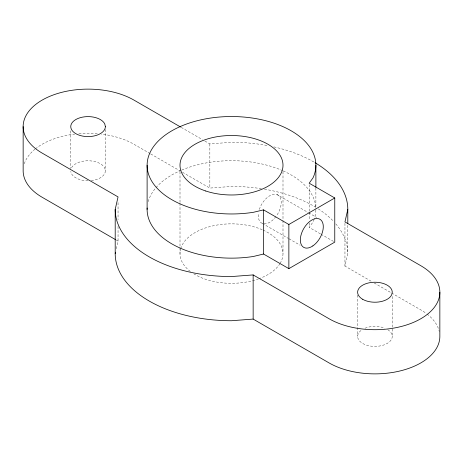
<?xml version="1.0" encoding="UTF-8"?>
<svg xmlns="http://www.w3.org/2000/svg" width="463" height="463" viewBox="0 0 463 463"><rect width="100%" height="100%" fill="white"/><g stroke="black" fill="none" stroke-linecap="round" stroke-linejoin="round"><path stroke-width="0.35" stroke-dasharray="2.31 1.74" d="M116.306 248.724L118.048 241.084L118.048 225.412M371.077 281.168L344.952 266.086L347.8 253.585L347.8 224.376M320.413 233.856L309.174 227.374L313.011 222.026A84.388 48.719 0 0 0 313.879 219.977M204.872 141.041L209.849 143.918L231.5 142.268A116.3 67.147 0 0 1 268.129 145.689M182.48 172.282L209.849 188.082L231.5 186.439A116.3 67.147 0 0 1 261.601 188.725M181.236 127.394L202.383 139.606M259.326 209.473A16.228 9.37 -60 0 1 277.088 194.599L308.022 212.459M308.642 212.818L316.686 217.465M321.033 234.22L333.516 241.426M150.134 153.606L133.963 144.271A64.913 37.474 0 0 0 101.438 134.096M150.759 153.965L179.991 170.847M374.185 282.962L390.98 292.657M391.605 293.015L420.838 309.897A64.913 37.474 0 0 1 426.435 313.584M262.394 223.438L288.385 238.445M288.999 238.804L300.14 245.234M116.184 240.008L118.048 241.084M91.286 180.587A17.31 9.995 0 0 0 105.373 170.772L104.783 168.185A17.31 9.995 0 0 0 88.063 160.777A17.31 9.995 0 0 0 71.343 168.185M392.248 296.505L392.248 336.398M357.627 295.081L357.627 336.398M344.952 223.34L344.952 266.086M315.888 188.047L315.888 207.991M309.174 184.627L309.174 211.701M309.174 212.413L309.174 220.249M309.174 223.097L309.174 227.374M282.997 171.715L282.997 219.832M282.997 220.55L282.997 253.585M209.849 143.918L209.849 188.082M180.003 171.715L180.003 202.591M180.003 203.309L180.003 247.12M180.003 247.838L180.003 253.585M118.048 202.615L118.048 219.711M105.373 129.455L105.373 170.772M70.752 130.879L70.752 168.636M24.284 163.792A64.913 37.474 0 0 1 34.881 149.283M35.431 148.837A64.913 37.474 0 0 1 74.688 134.096M78.884 133.668A64.913 37.474 0 0 1 97.242 133.668M427.008 314.018A64.913 37.474 0 0 1 439.294 331.502M88.063 180.767A17.31 9.995 0 0 1 70.787 171.42M387.797 329.708A17.31 9.995 0 0 1 386.964 343.587A17.31 9.995 0 0 1 362.911 343.587A17.31 9.995 0 0 1 362.078 329.708M365.012 328.209A17.31 9.995 0 0 1 384.863 328.209M263.163 230.134A51.497 29.73 0 0 1 280.352 262.99M280.011 263.557A51.497 29.73 0 0 1 259.268 278.622M258.597 278.865A51.497 29.73 0 0 1 193.847 273.864M190.368 271.474A51.497 29.73 0 0 1 180.529 249.349M180.715 248.648A51.497 29.73 0 0 1 262.533 229.856M264.506 189.199A116.3 67.147 0 0 1 315.714 207.274M318.289 208.882A116.3 67.147 0 0 1 333.8 221.644M335.791 223.866A116.3 67.147 0 0 1 347.8 253.585M273.876 146.887A116.3 67.147 0 0 1 313.74 161.934M315.876 210.115A84.388 48.719 0 0 1 314.14 219.283M148.195 201.648A84.388 48.719 0 0 1 181.114 170.332M181.774 170.054A84.388 48.719 0 0 1 282.546 170.621M283.2 170.911A84.388 48.719 0 0 1 315.888 209.415M277.088 194.599A16.228 9.37 -60 0 1 276.353 216.03M275.942 216.591A16.228 9.37 -60 0 1 263.401 223.722A16.228 9.37 -60 0 1 258.435 213.293"/><path stroke-width="0.69" d="M439.85 292.228L439.85 336.398A64.913 37.474 0 0 1 399.777 371.019A64.913 37.474 0 0 1 329.037 362.899L253.151 319.082L231.5 320.732A116.3 67.147 0 0 1 115.2 253.585L115.2 209.415L118.048 196.914L42.162 153.103A64.913 37.474 0 0 1 42.162 100.101A64.913 37.474 0 0 1 133.963 100.101L180.616 127.036M115.2 253.585L115.513 252.196M315.06 162.71A116.3 67.147 0 0 1 347.8 209.415L344.952 221.916L420.838 265.727A64.913 37.474 0 0 1 420.838 318.729A64.913 37.474 0 0 1 329.037 318.729L253.151 274.918L231.5 276.561A116.3 67.147 0 0 1 115.2 209.415M334.766 197.979L309.174 183.203L313.011 177.856A84.388 48.719 0 0 0 238.856 116.717A84.388 48.719 0 0 0 147.437 169.493A84.388 48.719 0 0 0 253.342 212.309L263.557 209.866L288.866 224.48L334.766 197.979L334.766 242.143L288.866 268.644L263.557 254.031L253.342 256.479A84.388 48.719 0 0 1 147.147 208.009M115.559 239.649L42.162 197.273A64.913 37.474 0 0 1 23.15 170.772L23.15 126.602M347.8 209.415L347.8 223.664M315.888 165.25L315.888 187.33M288.866 224.48L288.866 268.644M263.557 209.866L263.557 254.031M253.151 274.918L253.151 319.082M147.112 165.25L147.112 209.415M105.373 126.602L104.783 124.015A17.31 9.995 0 0 0 76.933 118.95A17.31 9.995 0 0 0 80.747 135.659A17.31 9.995 0 0 0 105.373 126.602M362.697 299.295A17.31 9.995 0 0 0 391.657 294.815A17.31 9.995 0 0 0 370.458 282.575A17.31 9.995 0 0 0 362.697 299.295M205.751 190.999A51.497 29.73 0 0 0 282.997 165.25A51.497 29.73 0 0 0 205.751 139.502A51.497 29.73 0 0 0 205.751 190.999M312.855 245.905A16.228 9.37 -60 0 0 321.195 220.261A16.228 9.37 -60 0 0 301.401 233.769A16.228 9.37 -60 0 0 312.855 245.905"/></g></svg>
